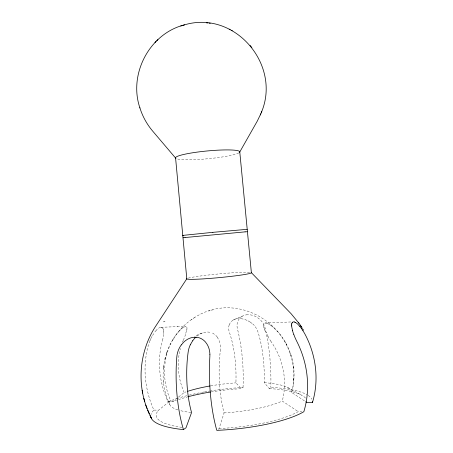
<?xml version="1.0" encoding="UTF-8"?>
<svg xmlns="http://www.w3.org/2000/svg" width="453" height="453" viewBox="0 0 453 453"><rect width="100%" height="100%" fill="white"/><g stroke="black" fill="none" stroke-linecap="round" stroke-linejoin="round"><path stroke-width="0.34" stroke-dasharray="2.27 1.7" d="M293.855 378.397L293.691 381.086C299.212 328.651 238.952 287.547 193.318 318.38M163.431 367.893L163.069 375.344L163.397 381.454M293.68 381.279L292.944 386.97M220.277 351.041L220.418 349.263A24.785 19.836 -56.6 0 0 220.203 344.795L220.05 343.929M163.516 367.128L164.518 360.775L166.721 352.785M163.374 368.47L163.59 366.42M186.953 329.303L186.681 330.758M162.786 339.15L162.423 340.565A85.458 76.421 63.6 0 0 168.018 401.8L172.587 401.822A75.77 19.083 -5.4 0 1 176.444 400.35M164.818 359.439L165.492 356.743M218.17 429.257L219.088 428.532L224.048 412.926A65.611 22.559 88.8 0 1 220.277 351.041M166.829 352.479C171.67 338.193 181.545 325.662 194.365 317.689M166.285 354.053L167.293 351.115M185.628 334.342L185.396 335.005A22.724 4.757 -61.5 0 1 184.026 338.476L183.425 339.875M229.229 324.892L230.203 322.864A16.693 11.478 22.6 0 1 231.29 321.551M149.966 340.786L149.649 341.568A18.93 7.446 -66.7 0 0 148.544 344.688L148.114 346.183A89.371 79.303 64.4 0 0 153.912 410.095A81.183 20.459 -5.4 0 0 151.042 414.478M152.536 335.548L154.156 332.995M173.052 339.399L172.587 340.175A22.299 8.341 -57.5 0 0 170.521 344.054L169.841 345.543A66.03 58.562 64.5 0 0 170.617 400.514A61.331 14.513 -5.4 0 0 177.91 409.908M175.532 335.633L177.604 332.927M156.325 330.254L155.441 331.279A16.461 6.11 -66.3 0 0 154.15 332.972M179.178 331.109L181.308 328.957M231.268 321.539L233.227 320.028M153.912 410.095L158.635 410.146L170.605 400.514M172.587 401.822L177.197 398.113M178.652 396.941L184.161 392.536A61.331 14.513 -5.4 0 1 185.957 391.896M255.249 326.755L255.69 327.36A21.24 16.036 15.2 0 1 257.412 330.469L257.876 331.704A65.611 22.559 88.8 0 1 264.292 382.689L269.331 388.595L270.837 387.4A81.183 20.459 -5.4 0 1 307.106 394.778M197.106 335.996L200.232 333.912M211.132 391.902A75.77 19.083 -5.4 0 1 241.364 388.668L243.029 387.491A81.183 20.459 -5.4 0 0 211.058 390.797M191.126 319.841L192.157 319.155M183.278 327.36L186.064 326.313A13.907 3.658 -55.4 0 1 186.766 326.907M201.908 333.114L194.354 336.302M234.416 319.45L243.663 315.565A14.009 11.127 27.6 0 1 246.279 314.869M208.725 311.041L209.847 310.718M211.341 310.294L212.468 309.965M203.624 332.519L207.01 331.958L210.254 332.275M160.668 327.326L159.258 327.819A15.045 5.425 -65.6 0 0 157.633 328.952A14.643 5.323 -65.9 0 0 156.325 330.226M236.426 318.838L240.934 318.64M246.285 314.875L249.048 314.744A14.009 11.11 27.5 0 1 251.987 315.192A13.641 10.878 27.7 0 1 254.19 315.877L255.605 316.517A15.334 12.299 27.8 0 1 257.581 317.672L259.926 319.484A16.733 13.579 27.6 0 1 262.395 322.287A16.421 13.403 27.3 0 1 263.233 323.51L263.601 324.138A17.65 14.434 27.1 0 1 264.728 326.715L265.101 327.989A89.043 30.702 88.8 0 1 270.837 387.4M290.764 321.964L265.101 323.023L263.697 324.099A14.751 4.796 50.2 0 0 263.595 325.752M177.214 326.647L185.809 326.285M160.991 327.304L177.853 326.619M219.088 428.532A75.77 19.083 -5.4 0 0 298.233 411.647L301.743 411.681M265.469 323.006L265.866 323.029M244.988 319.518L248.08 320.815M267.763 323.578L269.988 324.773M287.7 387.57L301.743 395.237M264.286 382.689A61.331 14.513 -5.4 0 1 291.698 392.508L305.922 401.822M224.048 412.926A61.331 14.513 -5.4 0 0 282.247 401.035L298.233 411.647M250.147 322.021L252.632 323.935M271.715 325.979L274.099 327.972M229.212 324.886A20.125 13.856 26.4 0 0 228.657 327.779L228.708 328.408A21.489 14.723 27.9 0 0 229.127 331.511L229.501 332.729A64.417 24.66 89.4 0 1 235.911 382.859L241.364 388.668M277.145 331.03L277.74 331.698A24.134 10.328 55.1 0 1 280.566 335.214L281.585 336.653A63.143 56.444 63.7 0 1 291.704 392.491M217.236 337.1L218.793 339.869A23.262 18.675 -56.3 0 1 219.982 343.957M270.696 340.996L271.715 342.525A66.03 58.562 64.5 0 1 282.247 401.035M162.972 328.589L162.593 328.029A14.643 5.26 -65.8 0 0 161.874 327.479A15.045 5.402 -65.5 0 0 160.662 327.332M267.791 336.239L268.244 337.032A23.715 5.793 55.3 0 0 270.701 340.996M285.118 341.834L285.56 342.661M286.313 344.093L286.715 344.858M169.835 404.654C166.268 397.19 164.026 389.087 163.335 380.837M265.452 331.704L264.592 329.688M186.789 326.879L187.032 328.097M290.237 353.306L290.52 354.201M290.871 355.316L291.126 356.115M263.963 327.859L263.533 325.696M163.386 329.665L163.663 331.471M293.425 367.479L293.516 368.221M293.312 366.534L293.419 367.4M163.476 382.185L163.544 382.927M168.023 401.8A81.183 20.459 -5.4 0 1 176.404 398.731M176.97 398.549A81.183 20.459 -5.4 0 1 188.493 395.288M189.139 395.129A81.183 20.459 -5.4 0 1 201.245 392.496M201.947 392.36A81.183 20.459 -5.4 0 1 204.195 391.947M204.756 391.845A81.183 20.459 -5.4 0 1 207.604 391.352M208.176 391.256A81.183 20.459 -5.4 0 1 210.481 390.882M308.21 395.458A81.183 20.459 -5.4 0 1 311.896 399.212M149.949 340.781A17.627 6.903 -66.7 0 1 150.991 338.448M150.957 338.425A17.956 6.976 -66.7 0 1 152.508 335.492M162.972 328.584A16.506 5.889 -66.5 0 1 163.391 329.654M163.703 331.42A18.063 6.319 -67.4 0 1 163.652 334.308M163.607 334.359A17.712 6.087 -67.8 0 1 163.454 335.667L163.346 336.347A19.1 6.535 -67.8 0 1 162.803 339.138M243.035 387.491A87.418 33.55 89.5 0 0 237.468 329.037L237.208 327.785A17.746 14.105 31.5 0 1 237.038 325.22L237.066 324.58A16.472 13.114 31.3 0 1 237.372 322.717A16.795 13.392 30.6 0 1 238.227 320.424L239.167 318.923A15.3 12.203 29.4 0 1 240.854 317.179L241.902 316.449A13.641 10.849 28.1 0 1 243.657 315.56M188.227 278.125A32.44 1.857 -5.4 0 1 219.847 273.833A32.44 1.857 -5.4 0 1 250.367 272.355M181.959 427.343A75.77 19.083 -5.4 0 1 158.635 410.146M178.488 399.631A75.77 19.083 -5.4 0 1 187.366 396.93M269.331 388.595A75.77 19.083 -5.4 0 1 305.962 398.646M190.979 412.473A61.331 14.513 -5.4 0 1 180.039 410.526M210.758 385.843A61.331 14.513 -5.4 0 1 235.911 382.859M184.167 392.536A63.143 56.444 63.7 0 1 180.379 348.521M182.429 342.281A63.143 56.444 63.7 0 1 183.431 339.875M233.187 319.994A13.188 8.901 19.1 0 1 236.387 318.782M240.945 318.702A13.182 8.828 18 0 1 244.971 319.575M248.046 320.866A16.625 11.88 17.8 0 1 250.107 322.066M252.723 323.878A19.938 15.034 15.3 0 1 255.339 326.721M217.247 337.094A19.326 15.838 -50 0 0 215.747 335.345L213.238 333.442A15.277 12.514 -44.3 0 0 211.041 332.474M200.243 333.935A15.272 12.559 -43.1 0 1 202.768 332.819M186.364 331.154A21.217 4.513 -61.4 0 1 185.266 334.71M186.953 328.199A17.605 4.326 -58.8 0 1 186.846 329.433M181.279 329.065A13.896 3.732 -54.6 0 1 183.233 327.462M177.621 333.034A17.491 5.481 -56.7 0 1 179.173 331.228M173.216 339.467A20.951 7.441 -57.5 0 1 175.639 335.792M268.153 336.375A22.231 5.515 55.2 0 1 265.843 331.975M264.733 329.79A18.59 5.436 53.3 0 1 264.093 327.966M265.832 322.972A14.762 4.994 50.1 0 1 267.717 323.487M270.022 324.892A18.709 6.92 52.7 0 1 271.738 326.092M274.088 328.199A22.599 9.247 54.6 0 1 277.077 331.217M238.788 152.904A32.248 3.907 -5.4 0 1 208.391 158.697A32.248 3.907 -5.4 0 1 176.925 158.839M165.045 321.46L163.612 321.907L165.045 321.46"/><path stroke-width="0.68" d="M209.903 354.563L209.869 356.392A89.043 30.702 88.8 0 0 216.794 430.35A81.178 20.459 -5.4 0 0 303.85 411.703A89.371 79.298 64.4 0 0 296.998 341.777L296.217 340.18A20.713 5.679 63.9 0 1 294.727 336.856L294.41 336.024A19.275 5.345 63.8 0 1 293.776 334.371M261.313 112.571C281.885 64.434 233.918 8.839 183.205 25.26M239.716 152.078L257.247 121.178L260.837 113.748M260.379 114.892L261.755 111.466M190.288 344.812L189.903 345.684A24.807 22.197 -44.8 0 0 188.505 350.107L188.188 351.856A64.417 24.655 89.4 0 0 191.568 412.536L185.973 427.819L183.459 429.597A81.178 20.459 -5.4 0 1 150.934 417.049M192.689 340.707L195.067 337.853M181.308 344.926L183.675 342.208A19.224 16.812 -65 0 1 185.758 340.458L187.276 339.439A17.055 14.802 -64.3 0 1 189.671 338.289A17.531 15.215 -63.5 0 1 193.023 337.355L196.279 337.236M184.603 24.836C149.615 33.42 128.25 74.122 139.926 107.967M292.366 322.377L293.284 321.868A16.461 5.028 62.1 0 1 294.563 322.021M154.994 42.48L156.013 41.483M156.874 40.623L157.899 39.621M247.174 229.326L212.876 232.338M180.736 26.014L182.146 25.583M247.168 231.721L245.084 231.862M185.051 237.536L183.12 237.768M185.062 237.536L245.079 231.862M212.876 232.338L182.769 235.401L183.255 235.396M312.513 401.72A81.178 20.459 -5.4 0 1 312.434 402.592L307.043 402.558L305.922 401.822M206.466 22.86L207.78 23.007M208.997 23.154L210.271 23.296M229.212 29.162L230.096 29.615M231.449 30.334L232.281 30.764M295.724 322.615L296.562 323.204A18.058 5.657 63 0 1 297.859 324.303L299.643 326.239M251.336 272.627L291.098 313.708L299.014 323.306M175.724 158.216L152.587 130.991C146.829 124.167 142.446 116.195 139.83 107.655M251.885 47.622L250.084 45.413M300.243 325.078L301.313 326.675M298.442 322.496L302.445 328.465M302.898 330.673L303.351 331.386A20.895 7.005 64.1 0 1 305.079 334.354L305.866 335.854A85.458 76.421 63.6 0 1 312.434 402.592M302.944 329.246L303.431 330.09M146.415 406.89L151.579 418.719M149.949 415.458L151.036 417.626M147.65 410.197L148.307 411.754M148.522 412.241L149.218 413.889M251.143 272.519A32.44 1.857 -5.4 0 1 220.43 277.508A32.44 1.857 -5.4 0 1 186.823 278.737L155.957 325.775C140.379 349.257 136.755 380.09 146.313 406.579M145.753 404.993L147.015 408.578M143.811 398.312L144.711 401.664M292.536 330.486L291.925 327.791A18.018 5.345 62.9 0 1 291.687 325.979M142.174 390.231L142.372 391.386M142.463 391.89L142.678 393.17M239.767 151.823L251.381 272.74M175.583 157.978L186.806 278.861M291.698 325.99L291.664 324.92M301.511 328.601A19.388 6.438 64 0 1 302.904 330.65M299.637 326.154A19.768 6.501 63.9 0 1 301.517 328.55M291.641 324.892A16.019 4.858 62.2 0 1 291.794 323.561M294.49 322.049A16.019 4.858 62.2 0 1 295.639 322.621M291.8 323.567A16.461 5.011 62 0 1 292.366 322.372M293.703 334.331A19.643 5.595 63.6 0 1 292.457 330.413M209.892 354.563A22.152 18.964 -68.4 0 0 209.529 350.865L209.354 349.948A20.583 17.678 -68.1 0 0 208.556 347.326A20.997 18.052 -67.9 0 0 207.004 344.172L205.56 342.14A19.139 16.568 -66.2 0 0 203.159 339.886L201.772 338.963A17.055 14.802 -64.3 0 0 199.507 337.921A17.525 15.209 -63.8 0 0 196.279 337.236M181.285 344.909A21.031 18.613 -66.1 0 0 179.309 348.119A20.617 18.279 -66.1 0 0 178.176 350.764L177.87 351.67A22.203 19.739 -66.2 0 0 176.993 355.328L176.789 357.134A87.418 33.55 89.5 0 0 183.459 429.603M187.955 396.771A75.77 19.083 -5.4 0 1 210.447 392.015M195.028 337.813A19.332 16.642 -45.3 0 1 195.673 337.174M190.373 344.846A23.273 20.566 -45.5 0 1 192.774 340.758M187.831 391.273A61.331 14.513 -5.4 0 1 210.141 385.95M175.996 158.437A32.248 3.907 -5.4 0 1 206.93 150.991A32.248 3.907 -5.4 0 1 239.535 152.344"/></g></svg>
